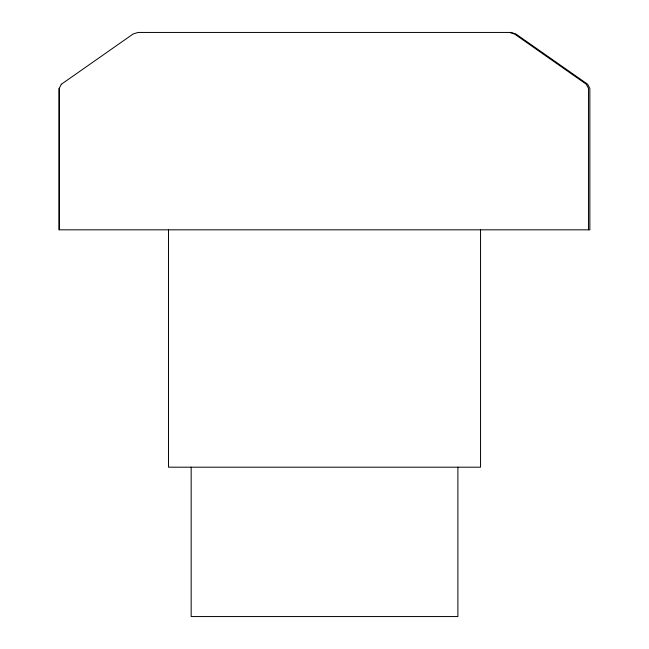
<?xml version="1.0" encoding="UTF-8"?>
<svg xmlns="http://www.w3.org/2000/svg" width="649" height="649" viewBox="0 0 649 649"><rect width="100%" height="100%" fill="white"/><g stroke="black" fill="none" stroke-linecap="round" stroke-linejoin="round"><path stroke-width="0.97" d="M509.668 32.45L514.519 33.983L586.331 84.265L588.521 88.459L588.521 229.819M480.552 229.819L480.552 467.191L168.505 467.191L168.505 229.819M457.886 467.191L457.886 616.55L191.171 616.55L191.171 467.191M59.181 88.459L59.181 229.819M61.363 84.265L59.148 88.459L59.148 229.819L589.852 229.819L589.852 88.459L587.669 84.265L515.874 33.983L511.031 32.45L137.994 32.45L133.142 33.983L61.331 84.265"/></g></svg>
